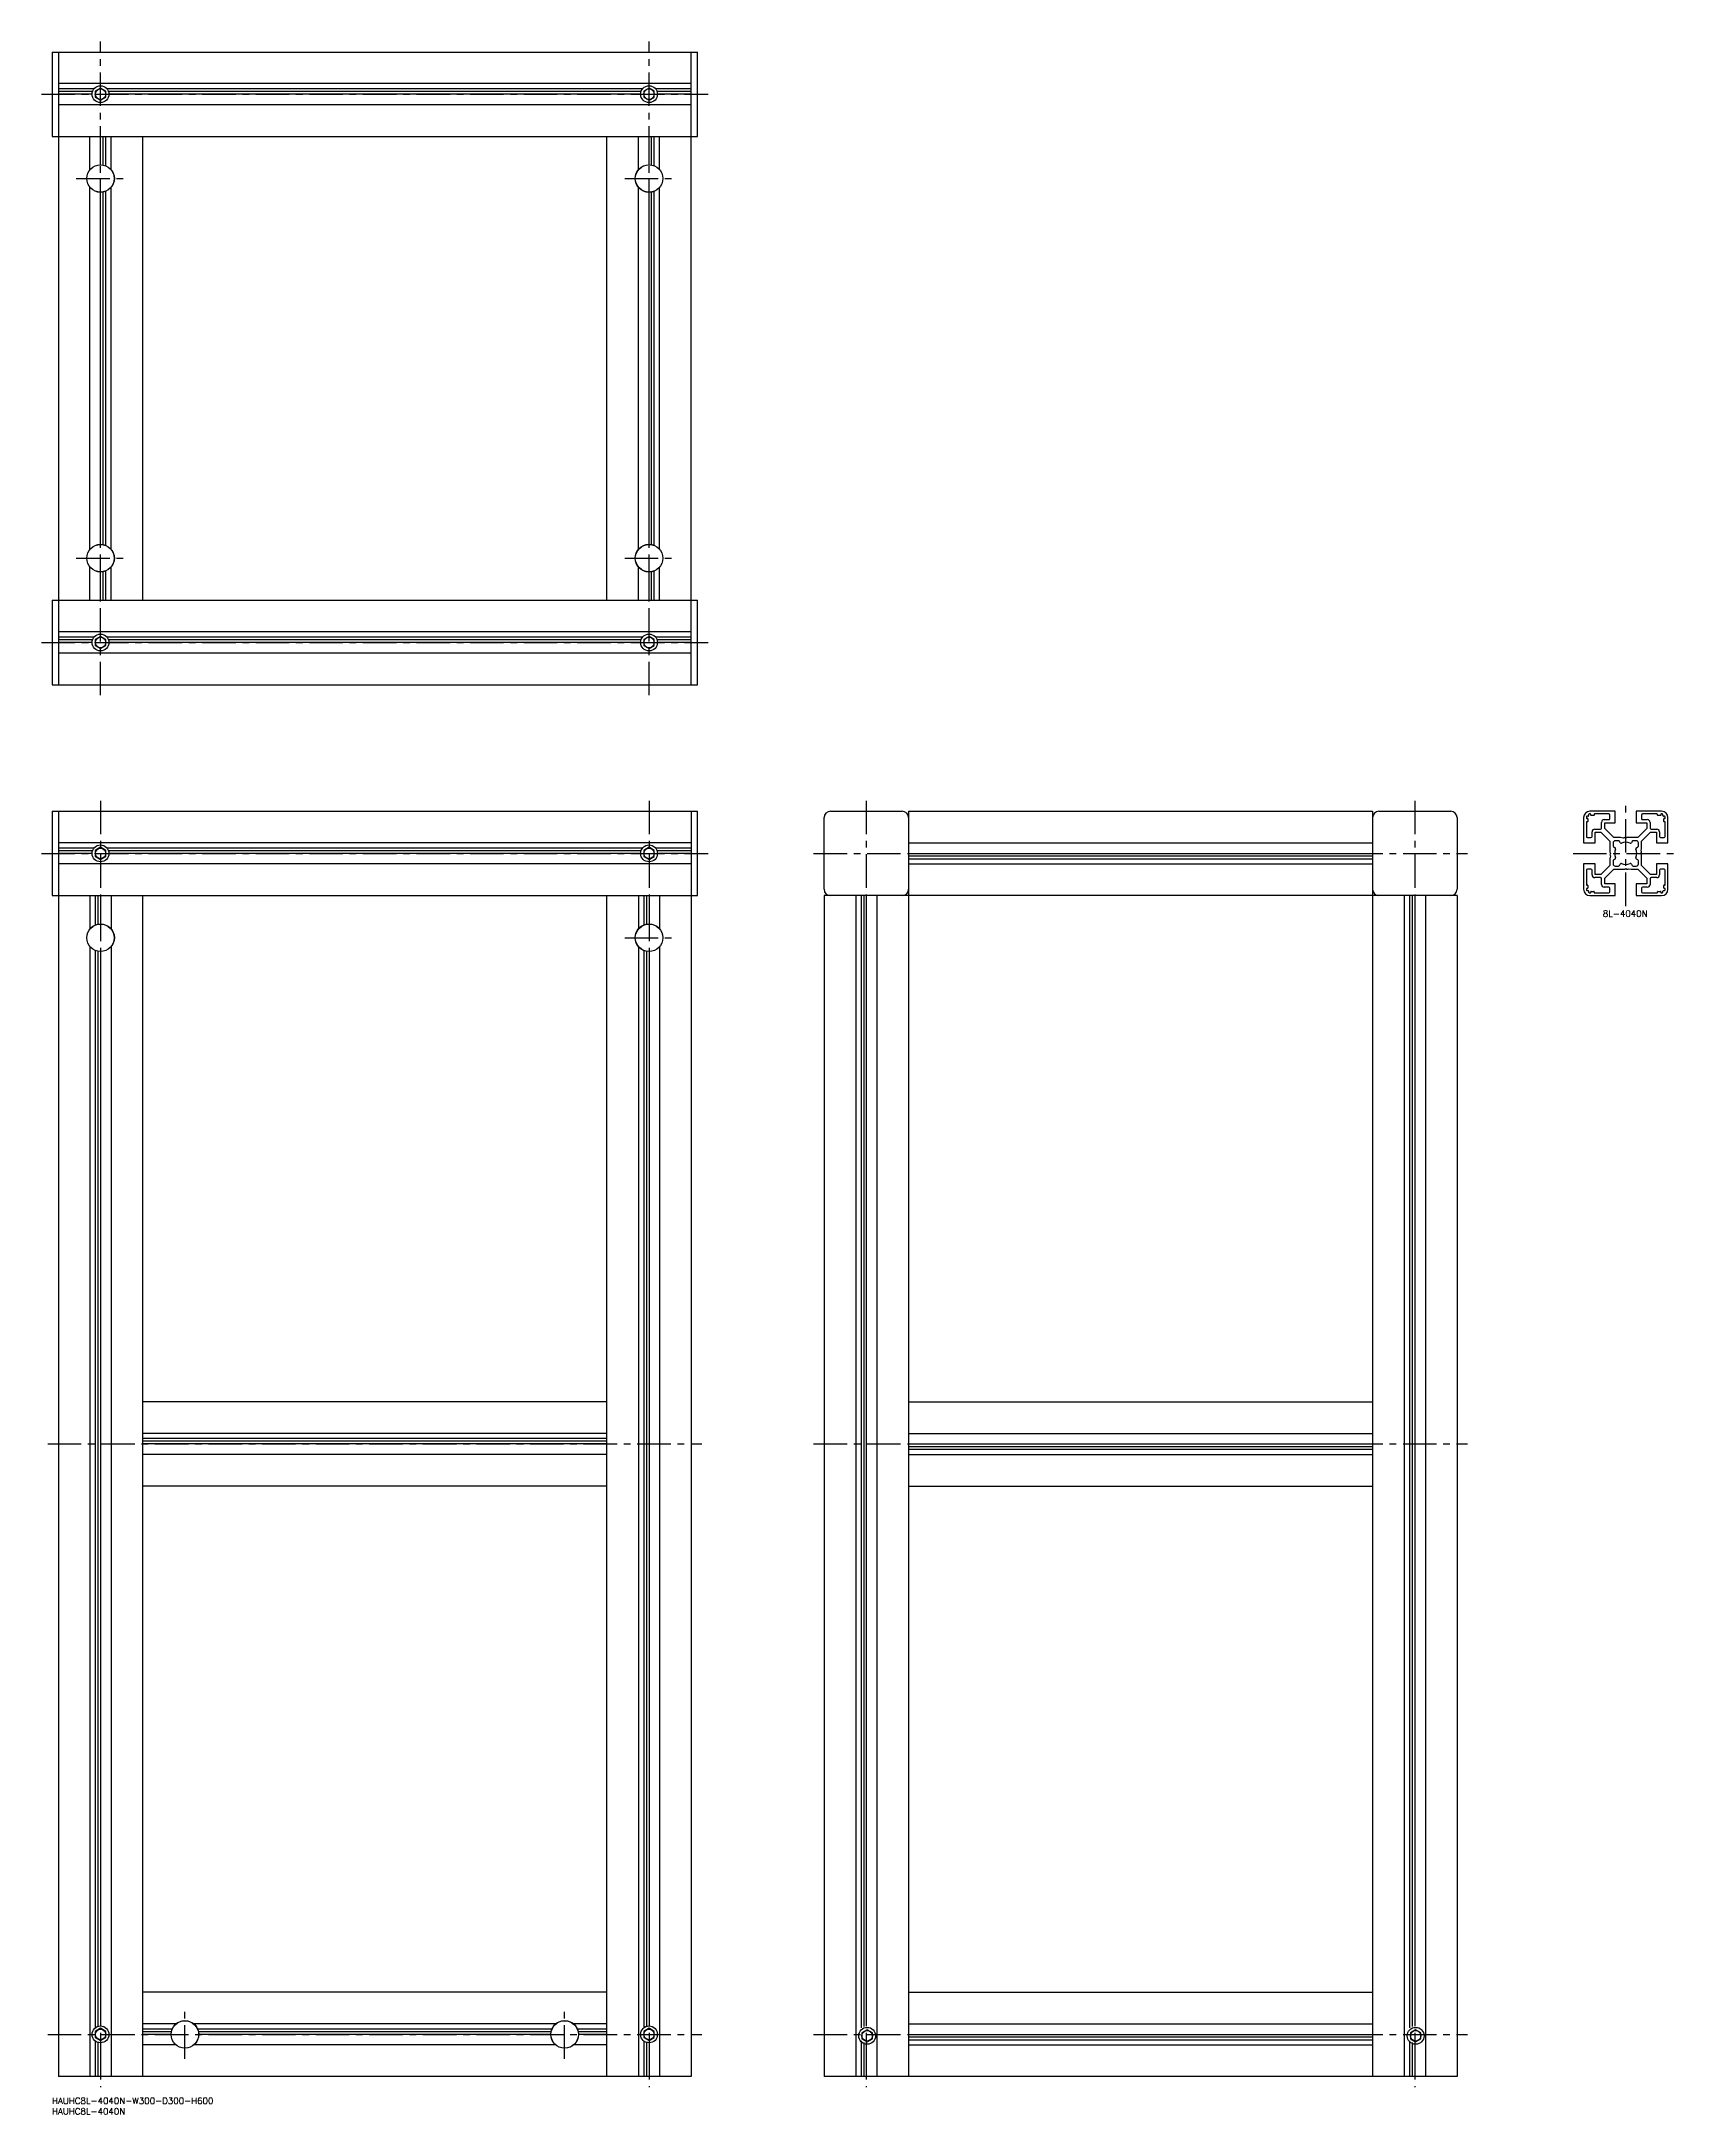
# Model space of a CAD drawing. Extents: x -5 to 771, y -8 to 975.
import ezdxf

# ---------------------------------------------------------------- set-up
doc = ezdxf.new("R2010")
doc.units = 0
doc.header["$LTSCALE"] = 0.5
doc.linetypes.add('CENTER', pattern=[50.8, 31.75, -6.35, 6.35, -6.35])
for name, color, linetype in [('MSM_CENTER', 1, 'CENTER'), ('MSM_CONTINUOUS', 7, 'CONTINUOUS'), ('MSM_NARROW', 5, 'CONTINUOUS'), ('MSM_PART_NUMBER', 7, 'CONTINUOUS')]:
    doc.layers.add(name, color=color, linetype=linetype)
doc.styles.get("Standard").update_dxf_attribs({"font": 'txt.shx', "height": 3, "bigfont": 'bigfont.shx'})

# ---------------------------------------------------------------- blocks, each defined once
blk = doc.blocks.new('*U8')
at = {"layer": 'MSM_PART_NUMBER'}
blk.add_text('HAUHC8L-4040N-W300-D300-H600', height=3, dxfattribs=at).set_placement((0, -3))
blk = doc.blocks.new('*U9')
at = {"layer": 'MSM_PART_NUMBER'}
blk.add_text('HAUHC8L-4040N', height=3, dxfattribs=at).set_placement((0, -8))
blk = doc.blocks.new('*U10')
at = {"layer": 'MSM_PART_NUMBER'}
blk.add_text('8L-4040N', height=3, dxfattribs=at).set_placement((735.12, 559.97))

msp = doc.modelspace()

# ---------------------------------------------------------------- linework, layer by layer
at = {"layer": 'MSM_CENTER'}
for p, q in [((23, 665), (23, 975)), ((283, 665), (283, 975)), ((-5, 950), (311, 950)), ((11.45, 910), (34.55, 910)), ((271.45, 910), (294.55, 910)), ((11.45, 730), (34.55, 730)), ((271.45, 730), (294.55, 730)), ((-5, 690), (311, 690)), ((23, 615), (23, 5)), ((283, 615), (283, 5)), ((386, 615), (386, 5)), ((646, 615), (646, 5)), ((746, 565), (746, 615)), ((-5, 590), (311, 590)), ((361, 590), (671, 590)), ((721, 590), (771, 590)), ((271.45, 550), (294.55, 550)), ((-2, 310), (308, 310)), ((361, 310), (671, 310)), ((63, 18.45), (63, 41.55)), ((243, 18.45), (243, 41.55)), ((-2, 30), (308, 30)), ((361, 30), (671, 30))]:
    msp.add_line(p, q, dxfattribs=at)
at = {"layer": 'MSM_CONTINUOUS'}
for p, q in [((0, 970), (306, 970)), ((0, 970), (0, 930)), ((3, 970), (3, 670)), ((303, 670), (303, 970)), ((306, 930), (306, 970)), ((303, 955), (3, 955)), ((19.88, 952.5), (3, 952.5)), ((19.19, 951.22), (3, 951.22)), ((19, 950), (3, 950)), ((303, 945), (3, 945)), ((23, 952.89), (20.5, 951.44)), ((20.5, 951.44), (20.5, 948.56)), ((20.5, 948.56), (23, 947.11)), ((25.5, 951.44), (23, 952.89)), ((23, 947.11), (25.5, 948.56)), ((25.5, 948.56), (25.5, 951.44)), ((279.88, 952.5), (26.12, 952.5)), ((279.19, 951.22), (26.81, 951.22)), ((279, 950), (27, 950)), ((283, 952.89), (280.5, 951.44)), ((280.5, 951.44), (280.5, 948.56)), ((280.5, 948.56), (283, 947.11)), ((285.5, 951.44), (283, 952.89)), ((283, 947.11), (285.5, 948.56)), ((285.5, 948.56), (285.5, 951.44)), ((303, 952.5), (286.12, 952.5)), ((303, 951.22), (286.81, 951.22)), ((303, 950), (287, 950)), ((0, 930), (306, 930)), ((18, 914.23), (18, 930)), ((23, 916.55), (23, 930)), ((24.22, 916.44), (24.22, 930)), ((25.5, 916.05), (25.5, 930)), ((28, 914.23), (28, 930)), ((43, 710), (43, 930)), ((263, 710), (263, 930)), ((278, 914.23), (278, 930)), ((283, 916.55), (283, 930)), ((284.22, 916.44), (284.22, 930)), ((285.5, 916.05), (285.5, 930)), ((288, 914.23), (288, 930)), ((19, 915.19), (19, 915.12)), ((27, 915.12), (27, 915.19)), ((279, 915.19), (279, 915.12)), ((287, 915.12), (287, 915.19)), ((18, 734.23), (18, 905.77)), ((19, 904.88), (19, 904.81)), ((27, 904.81), (27, 904.88)), ((28, 734.23), (28, 905.77)), ((278, 734.23), (278, 905.77)), ((279, 904.88), (279, 904.81)), ((287, 904.81), (287, 904.88)), ((288, 734.23), (288, 905.77)), ((23, 736.55), (23, 903.45)), ((24.22, 736.44), (24.22, 903.56)), ((25.5, 736.05), (25.5, 903.95)), ((283, 736.55), (283, 903.45)), ((284.22, 736.44), (284.22, 903.56)), ((285.5, 736.05), (285.5, 903.95)), ((19, 735.19), (19, 735.12)), ((27, 735.12), (27, 735.19)), ((279, 735.19), (279, 735.12)), ((287, 735.12), (287, 735.19)), ((18, 710), (18, 725.77)), ((19, 724.88), (19, 724.81)), ((23, 710), (23, 723.45)), ((24.22, 710), (24.22, 723.56)), ((25.5, 710), (25.5, 723.95)), ((27, 724.81), (27, 724.88)), ((28, 710), (28, 725.77)), ((278, 710), (278, 725.77)), ((279, 724.88), (279, 724.81)), ((283, 710), (283, 723.45)), ((284.22, 710), (284.22, 723.56)), ((285.5, 710), (285.5, 723.95)), ((287, 724.81), (287, 724.88)), ((288, 710), (288, 725.77)), ((0, 710), (306, 710)), ((0, 710), (0, 670)), ((306, 670), (306, 710)), ((303, 695), (3, 695)), ((19.88, 692.5), (3, 692.5)), ((19.19, 691.22), (3, 691.22)), ((19, 690), (3, 690)), ((23, 692.89), (20.5, 691.44)), ((20.5, 691.44), (20.5, 688.56)), ((20.5, 688.56), (23, 687.11)), ((25.5, 691.44), (23, 692.89)), ((23, 687.11), (25.5, 688.56)), ((25.5, 688.56), (25.5, 691.44)), ((279.88, 692.5), (26.12, 692.5)), ((279.19, 691.22), (26.81, 691.22)), ((279, 690), (27, 690)), ((283, 692.89), (280.5, 691.44)), ((280.5, 691.44), (280.5, 688.56)), ((280.5, 688.56), (283, 687.11)), ((285.5, 691.44), (283, 692.89)), ((283, 687.11), (285.5, 688.56)), ((285.5, 688.56), (285.5, 691.44)), ((303, 692.5), (286.12, 692.5)), ((303, 691.22), (286.81, 691.22)), ((303, 690), (287, 690)), ((303, 685), (3, 685)), ((0, 670), (306, 670)), ((0, 610), (306, 610)), ((0, 610), (0, 570)), ((3, 610), (3, 10)), ((303, 610), (303, 10)), ((306, 570), (306, 610)), ((369, 610), (403, 610)), ((406, 610), (406, 10)), ((406, 610), (626, 610)), ((626, 610), (626, 10)), ((629, 610), (663, 610)), ((741, 610), (729, 610)), ((741, 604.5), (741, 610)), ((763, 610), (751, 610)), ((751, 610), (751, 604.5)), ((366, 573), (366, 607)), ((666, 607), (666, 573)), ((726, 607), (726, 595)), ((727.3, 607.3), (727.3, 606.8)), ((727.3, 604.8), (727.3, 598)), ((727.5, 606.6), (727.8, 606.6)), ((727.8, 605), (727.5, 605)), ((728.1, 607.6), (727.6, 607.6)), ((728, 606.4), (728, 605.2)), ((728.4, 608.4), (728.4, 607.9)), ((729.2, 608.7), (728.7, 608.7)), ((729.4, 608.2), (729.4, 608.5)), ((730.8, 608), (729.6, 608)), ((730, 598), (730, 600.2)), ((731, 608.5), (731, 608.2)), ((738, 608.7), (731.2, 608.7)), ((731.3, 601.5), (734, 601.5)), ((731.5, 595), (731.5, 600)), ((731.5, 600), (734.23, 600)), ((734.23, 600), (738.5, 595.73)), ((734.5, 602), (734.5, 604.7)), ((735.8, 606), (738, 606)), ((736, 601.77), (736, 604.5)), ((736, 604.5), (741, 604.5)), ((740.27, 597.5), (736, 601.77)), ((738.5, 606.5), (738.5, 608.2)), ((751, 604.5), (756, 604.5)), ((756, 601.77), (751.73, 597.5)), ((753.5, 608.2), (753.5, 606.5)), ((753.5, 595.73), (757.77, 600)), ((760.8, 608.7), (754, 608.7)), ((754, 606), (756.2, 606)), ((756, 604.5), (756, 601.77)), ((757.5, 604.7), (757.5, 602)), ((757.77, 600), (760.5, 600)), ((758, 601.5), (760.7, 601.5)), ((760.5, 600), (760.5, 595)), ((761, 608.2), (761, 608.5)), ((762.4, 608), (761.2, 608)), ((762, 600.2), (762, 598)), ((762.6, 608.5), (762.6, 608.2)), ((763.3, 608.7), (762.8, 608.7)), ((763.6, 607.9), (763.6, 608.4)), ((764.4, 607.6), (763.9, 607.6)), ((764, 605.2), (764, 606.4)), ((764.2, 606.6), (764.5, 606.6)), ((764.5, 605), (764.2, 605)), ((764.7, 606.8), (764.7, 607.3)), ((764.7, 598), (764.7, 604.8)), ((766, 595), (766, 607)), ((303, 595), (3, 595)), ((19.88, 592.5), (3, 592.5)), ((19.19, 591.22), (3, 591.22)), ((19, 590), (3, 590)), ((23, 592.89), (20.5, 591.44)), ((20.5, 591.44), (20.5, 588.56)), ((25.5, 591.44), (23, 592.89)), ((25.5, 588.56), (25.5, 591.44)), ((279.88, 592.5), (26.12, 592.5)), ((279.19, 591.22), (26.81, 591.22)), ((279, 590), (27, 590)), ((283, 592.89), (280.5, 591.44)), ((280.5, 591.44), (280.5, 588.56)), ((285.5, 591.44), (283, 592.89)), ((285.5, 588.56), (285.5, 591.44)), ((303, 592.5), (286.12, 592.5)), ((303, 591.22), (286.81, 591.22)), ((303, 590), (287, 590)), ((406, 595), (626, 595)), ((406, 590), (626, 590)), ((726, 595), (731.5, 595)), ((727.8, 597.5), (729.5, 597.5)), ((738.5, 595.73), (738.5, 590.65)), ((738.57, 590.4), (738.8, 590)), ((738.8, 590), (738.57, 589.6)), ((740, 595), (740, 593.49)), ((743.5, 597.5), (740.27, 597.5)), ((740.27, 593.05), (740.94, 592.69)), ((742.51, 596), (741, 596)), ((743.31, 595.06), (742.95, 595.73)), ((744.78, 597.25), (743.5, 597.5)), ((745.1, 597.43), (744.78, 597.25)), ((746, 597.2), (745.6, 597.43)), ((746.4, 597.43), (746, 597.2)), ((751.73, 597.5), (746.65, 597.5)), ((749.05, 595.73), (748.69, 595.06)), ((751, 596), (749.49, 596)), ((751.06, 592.69), (751.73, 593.05)), ((752, 593.49), (752, 595)), ((753.2, 590), (753.43, 590.4)), ((753.43, 589.6), (753.2, 590)), ((753.25, 591.22), (753.5, 592.5)), ((753.43, 590.9), (753.25, 591.22)), ((753.5, 592.5), (753.5, 595.73)), ((760.5, 595), (766, 595)), ((762.5, 597.5), (764.2, 597.5)), ((303, 585), (3, 585)), ((20.5, 588.56), (23, 587.11)), ((23, 587.11), (25.5, 588.56)), ((280.5, 588.56), (283, 587.11)), ((283, 587.11), (285.5, 588.56)), ((406, 588.78), (626, 588.78)), ((406, 587.5), (626, 587.5)), ((406, 585), (626, 585)), ((731.5, 585), (726, 585)), ((726, 585), (726, 573)), ((727.3, 582), (727.3, 575.2)), ((729.5, 582.5), (727.8, 582.5)), ((730, 579.8), (730, 582)), ((731.5, 580), (731.5, 585)), ((734.23, 580), (731.5, 580)), ((738.5, 584.27), (734.23, 580)), ((736, 578.23), (740.27, 582.5)), ((738.75, 588.78), (738.5, 587.5)), ((738.5, 587.5), (738.5, 584.27)), ((738.57, 589.1), (738.75, 588.78)), ((740, 586.51), (740, 585)), ((740.94, 587.31), (740.27, 586.95)), ((740.27, 582.5), (745.35, 582.5)), ((741, 584), (742.51, 584)), ((742.95, 584.27), (743.31, 584.94)), ((745.6, 582.57), (746, 582.8)), ((746, 582.8), (746.4, 582.57)), ((746.9, 582.57), (747.22, 582.75)), ((747.22, 582.75), (748.5, 582.5)), ((748.5, 582.5), (751.73, 582.5)), ((748.69, 584.94), (749.05, 584.27)), ((749.49, 584), (751, 584)), ((751.73, 586.95), (751.06, 587.31)), ((751.73, 582.5), (756, 578.23)), ((752, 585), (752, 586.51)), ((753.5, 584.27), (753.5, 589.35)), ((757.77, 580), (753.5, 584.27)), ((760.5, 580), (757.77, 580)), ((766, 585), (760.5, 585)), ((760.5, 585), (760.5, 580)), ((762, 582), (762, 579.8)), ((764.2, 582.5), (762.5, 582.5)), ((764.7, 575.2), (764.7, 582)), ((766, 573), (766, 585)), ((727.3, 573.2), (727.3, 572.7)), ((727.5, 575), (727.8, 575)), ((727.8, 573.4), (727.5, 573.4)), ((727.6, 572.4), (728.1, 572.4)), ((728, 574.8), (728, 573.6)), ((728.4, 572.1), (728.4, 571.6)), ((728.7, 571.3), (729.2, 571.3)), ((729.4, 571.5), (729.4, 571.8)), ((729.6, 572), (730.8, 572)), ((731, 571.8), (731, 571.5)), ((731.2, 571.3), (738, 571.3)), ((734, 578.5), (731.3, 578.5)), ((734.5, 575.3), (734.5, 578)), ((738, 574), (735.8, 574)), ((736, 575.5), (736, 578.23)), ((741, 575.5), (736, 575.5)), ((738.5, 571.8), (738.5, 573.5)), ((741, 570), (741, 575.5)), ((756, 575.5), (751, 575.5)), ((751, 575.5), (751, 570)), ((753.5, 573.5), (753.5, 571.8)), ((756.2, 574), (754, 574)), ((754, 571.3), (760.8, 571.3)), ((756, 578.23), (756, 575.5)), ((757.5, 578), (757.5, 575.3)), ((760.7, 578.5), (758, 578.5)), ((761, 571.5), (761, 571.8)), ((761.2, 572), (762.4, 572)), ((762.6, 571.8), (762.6, 571.5)), ((762.8, 571.3), (763.3, 571.3)), ((763.6, 571.6), (763.6, 572.1)), ((763.9, 572.4), (764.4, 572.4)), ((764, 573.6), (764, 574.8)), ((764.2, 575), (764.5, 575)), ((764.5, 573.4), (764.2, 573.4)), ((764.7, 572.7), (764.7, 573.2)), ((0, 570), (306, 570)), ((18, 570), (18, 554.23)), ((20.5, 570), (20.5, 556.05)), ((21.78, 570), (21.78, 556.44)), ((23, 570), (23, 556.55)), ((28, 570), (28, 554.23)), ((43, 10), (43, 570)), ((263, 10), (263, 570)), ((278, 570), (278, 554.23)), ((280.5, 570), (280.5, 556.05)), ((281.78, 570), (281.78, 556.44)), ((283, 570), (283, 556.55)), ((288, 570), (288, 554.23)), ((666, 570), (366, 570)), ((366, 570), (366, 10)), ((381, 570), (381, 10)), ((383.5, 570), (383.5, 33.12)), ((384.78, 570), (384.78, 33.81)), ((386, 570), (386, 34)), ((391, 570), (391, 10)), ((641, 570), (641, 10)), ((643.5, 570), (643.5, 33.12)), ((644.78, 570), (644.78, 33.81)), ((646, 570), (646, 34)), ((651, 570), (651, 10)), ((666, 570), (666, 10)), ((729, 570), (741, 570)), ((751, 570), (763, 570)), ((19, 555.19), (19, 555.12)), ((27, 555.12), (27, 555.19)), ((279, 555.19), (279, 555.12)), ((287, 555.12), (287, 555.19)), ((18, 545.77), (18, 10)), ((19, 544.88), (19, 544.81)), ((20.5, 543.95), (20.5, 33.12)), ((21.78, 543.56), (21.78, 33.81)), ((23, 543.45), (23, 34)), ((27, 544.81), (27, 544.88)), ((28, 545.77), (28, 10)), ((278, 545.77), (278, 10)), ((279, 544.88), (279, 544.81)), ((280.5, 543.95), (280.5, 33.12)), ((281.78, 543.56), (281.78, 33.81)), ((283, 543.45), (283, 34)), ((287, 544.81), (287, 544.88)), ((288, 545.77), (288, 10)), ((263, 330), (43, 330)), ((406, 330), (626, 330)), ((263, 315), (43, 315)), ((406, 315), (626, 315)), ((263, 312.5), (43, 312.5)), ((263, 311.22), (43, 311.22)), ((263, 310), (43, 310)), ((263, 305), (43, 305)), ((406, 310), (626, 310)), ((406, 308.78), (626, 308.78)), ((406, 307.5), (626, 307.5)), ((406, 305), (626, 305)), ((263, 290), (43, 290)), ((406, 290), (626, 290)), ((263, 50), (43, 50)), ((406, 50), (626, 50)), ((23, 32.89), (20.5, 31.44)), ((20.5, 31.44), (20.5, 28.56)), ((25.5, 31.44), (23, 32.89)), ((25.5, 28.56), (25.5, 31.44)), ((58.77, 35), (43, 35)), ((56.95, 32.5), (43, 32.5)), ((56.56, 31.22), (43, 31.22)), ((56.45, 30), (43, 30)), ((57.88, 34), (57.81, 34)), ((238.77, 35), (67.23, 35)), ((68.19, 34), (68.12, 34)), ((236.95, 32.5), (69.05, 32.5)), ((236.56, 31.22), (69.44, 31.22)), ((236.45, 30), (69.55, 30)), ((237.88, 34), (237.81, 34)), ((263, 35), (247.23, 35)), ((248.19, 34), (248.12, 34)), ((263, 32.5), (249.05, 32.5)), ((263, 31.22), (249.44, 31.22)), ((263, 30), (249.55, 30)), ((283, 32.89), (280.5, 31.44)), ((280.5, 31.44), (280.5, 28.56)), ((285.5, 31.44), (283, 32.89)), ((285.5, 28.56), (285.5, 31.44)), ((386.39, 32.23), (383.89, 30.79)), ((383.89, 30.79), (383.89, 27.9)), ((388.89, 30.79), (386.39, 32.23)), ((388.89, 27.9), (388.89, 30.79)), ((406, 35), (626, 35)), ((406, 30), (626, 30)), ((646.39, 32.23), (643.89, 30.79)), ((643.89, 30.79), (643.89, 27.9)), ((648.89, 30.79), (646.39, 32.23)), ((648.89, 27.9), (648.89, 30.79)), ((20.5, 28.56), (23, 27.11)), ((20.5, 26.88), (20.5, 10)), ((21.78, 26.19), (21.78, 10)), ((23, 27.11), (25.5, 28.56)), ((23, 26), (23, 10)), ((58.77, 25), (43, 25)), ((57.81, 26), (57.88, 26)), ((238.77, 25), (67.23, 25)), ((68.12, 26), (68.19, 26)), ((237.81, 26), (237.88, 26)), ((263, 25), (247.23, 25)), ((248.12, 26), (248.19, 26)), ((280.5, 28.56), (283, 27.11)), ((280.5, 26.88), (280.5, 10)), ((281.78, 26.19), (281.78, 10)), ((283, 27.11), (285.5, 28.56)), ((283, 26), (283, 10)), ((383.5, 26.88), (383.5, 10)), ((383.89, 27.9), (386.39, 26.46)), ((384.78, 26.19), (384.78, 10)), ((386, 26), (386, 10)), ((386.39, 26.46), (388.89, 27.9)), ((406, 28.78), (626, 28.78)), ((406, 27.5), (626, 27.5)), ((406, 25), (626, 25)), ((643.5, 26.88), (643.5, 10)), ((643.89, 27.9), (646.39, 26.46)), ((644.78, 26.19), (644.78, 10)), ((646, 26), (646, 10)), ((646.39, 26.46), (648.89, 27.9)), ((303, 10), (3, 10)), ((666, 10), (366, 10))]:
    msp.add_line(p, q, dxfattribs=at)
for centre, radius in [((23, 950), 4), ((283, 950), 4), ((23, 950), 2.5), ((283, 950), 2.5), ((23, 910), 6.55), ((23, 910), 6.5), ((283, 910), 6.55), ((283, 910), 6.5), ((23, 730), 6.55), ((23, 730), 6.5), ((283, 730), 6.55), ((283, 730), 6.5), ((23, 690), 4), ((23, 690), 2.5), ((283, 690), 4), ((283, 690), 2.5), ((23, 590), 4), ((23, 590), 2.5), ((283, 590), 4), ((283, 590), 2.5), ((23, 550), 6.55), ((23, 550), 6.5), ((283, 550), 6.55), ((283, 550), 6.5), ((23, 30), 4), ((23, 30), 2.5), ((63, 30), 6.55), ((63, 30), 6.5), ((243, 30), 6.55), ((243, 30), 6.5), ((283, 30), 4), ((283, 30), 2.5), ((386.39, 29.35), 4), ((386.39, 29.35), 2.5), ((646.39, 29.35), 4), ((646.39, 29.35), 2.5)]:
    msp.add_circle(centre, radius, dxfattribs=at)
for centre, radius, start, end in [((369, 607), 3, 90, 180), ((403, 607), 3, 0, 90), ((629, 607), 3, 90, 180), ((663, 607), 3, 0, 90), ((729, 607), 3, 90, 180), ((763, 607), 3, 0, 90), ((727.6, 607.3), 0.3, 90, 180), ((727.5, 606.8), 0.2, 180, 270), ((727.5, 604.8), 0.2, 90, 180), ((727.8, 606.4), 0.2, 0, 90), ((727.8, 605.2), 0.2, 270, 0), ((728.1, 607.9), 0.3, 270, 0), ((728.7, 608.4), 0.3, 90, 180), ((729.2, 608.5), 0.2, 0, 90), ((729.6, 608.2), 0.2, 180, 270), ((731.3, 600.2), 1.3, 90, 180), ((730.8, 608.2), 0.2, 270, 0), ((731.2, 608.5), 0.2, 90, 180), ((734, 602), 0.5, 270, 0), ((735.8, 604.7), 1.3, 90, 180), ((738, 608.2), 0.5, 0, 90), ((738, 606.5), 0.5, 270, 0), ((754, 608.2), 0.5, 90, 180), ((754, 606.5), 0.5, 180, 270), ((756.2, 604.7), 1.3, 0, 90), ((758, 602), 0.5, 180, 270), ((760.7, 600.2), 1.3, 0, 90), ((760.8, 608.5), 0.2, 0, 90), ((761.2, 608.2), 0.2, 180, 270), ((762.4, 608.2), 0.2, 270, 0), ((762.8, 608.5), 0.2, 90, 180), ((763.3, 608.4), 0.3, 0, 90), ((763.9, 607.9), 0.3, 180, 270), ((764.2, 606.4), 0.2, 90, 180), ((764.2, 605.2), 0.2, 180, 270), ((764.4, 607.3), 0.3, 0, 90), ((764.5, 606.8), 0.2, 270, 0), ((764.5, 604.8), 0.2, 0, 90), ((727.8, 598), 0.5, 180, 270), ((729.5, 598), 0.5, 270, 0), ((739, 590.65), 0.5, 180, 210), ((741, 595), 1, 90, 180), ((740.5, 593.49), 0.5, 180, 242), ((746, 590), 5.25, 156.98854, 203.01146), ((740.71, 592.25), 0.5, 336.98854, 62), ((742.51, 595.5), 0.5, 28, 90), ((743.75, 595.29), 0.5, 208, 293.01146), ((746, 590), 5.25, 66.98854, 113.01146), ((745.35, 597), 0.5, 60, 120), ((746.65, 597), 0.5, 90, 120), ((748.25, 595.29), 0.5, 246.98854, 332), ((749.49, 595.5), 0.5, 90, 152), ((751.29, 592.25), 0.5, 118, 203.01146), ((746, 590), 5.25, 336.98854, 23.01146), ((751, 595), 1, 0, 90), ((751.5, 593.49), 0.5, 298, 0), ((753, 590.65), 0.5, 330, 30), ((762.5, 598), 0.5, 180, 270), ((764.2, 598), 0.5, 270, 0), ((727.8, 582), 0.5, 90, 180), ((729.5, 582), 0.5, 0, 90), ((739, 589.35), 0.5, 150, 210), ((740.5, 586.51), 0.5, 118, 180), ((741, 585), 1, 180, 270), ((740.71, 587.75), 0.5, 298, 23.01146), ((742.51, 584.5), 0.5, 270, 332), ((743.75, 584.71), 0.5, 66.98854, 152), ((746, 590), 5.25, 246.98854, 293.01146), ((745.35, 583), 0.5, 270, 300), ((746.65, 583), 0.5, 240, 300), ((748.25, 584.71), 0.5, 28, 113.01146), ((749.49, 584.5), 0.5, 208, 270), ((751.29, 587.75), 0.5, 156.98854, 242), ((751, 585), 1, 270, 0), ((751.5, 586.51), 0.5, 0, 62), ((753, 589.35), 0.5, 0, 30), ((762.5, 582), 0.5, 90, 180), ((764.2, 582), 0.5, 0, 90), ((369, 573), 3, 180, 270), ((403, 573), 3, 270, 0), ((629, 573), 3, 180, 270), ((663, 573), 3, 270, 0), ((729, 573), 3, 180, 270), ((727.5, 575.2), 0.2, 180, 270), ((727.5, 573.2), 0.2, 90, 180), ((727.6, 572.7), 0.3, 180, 270), ((727.8, 574.8), 0.2, 0, 90), ((727.8, 573.6), 0.2, 270, 0), ((728.1, 572.1), 0.3, 0, 90), ((728.7, 571.6), 0.3, 180, 270), ((729.2, 571.5), 0.2, 270, 0), ((729.6, 571.8), 0.2, 90, 180), ((731.3, 579.8), 1.3, 180, 270), ((730.8, 571.8), 0.2, 0, 90), ((731.2, 571.5), 0.2, 180, 270), ((734, 578), 0.5, 0, 90), ((735.8, 575.3), 1.3, 180, 270), ((738, 573.5), 0.5, 0, 90), ((738, 571.8), 0.5, 270, 0), ((754, 573.5), 0.5, 90, 180), ((754, 571.8), 0.5, 180, 270), ((756.2, 575.3), 1.3, 270, 0), ((758, 578), 0.5, 90, 180), ((760.7, 579.8), 1.3, 270, 0), ((760.8, 571.5), 0.2, 270, 0), ((761.2, 571.8), 0.2, 90, 180), ((762.4, 571.8), 0.2, 0, 90), ((762.8, 571.5), 0.2, 180, 270), ((763, 573), 3, 270, 0), ((763.3, 571.6), 0.3, 270, 0), ((763.9, 572.1), 0.3, 90, 180), ((764.2, 574.8), 0.2, 90, 180), ((764.2, 573.6), 0.2, 180, 270), ((764.4, 572.7), 0.3, 270, 0), ((764.5, 575.2), 0.2, 270, 0), ((764.5, 573.2), 0.2, 0, 90)]:
    msp.add_arc(centre, radius, start, end, dxfattribs=at)
at = {"layer": 'MSM_NARROW'}
for p, q in [((19.68, 915.59), (19.68, 915.64)), ((26.32, 915.59), (26.32, 915.64)), ((279.68, 915.59), (279.68, 915.64)), ((286.32, 915.59), (286.32, 915.64)), ((19.68, 904.41), (19.68, 904.36)), ((26.32, 904.41), (26.32, 904.36)), ((279.68, 904.41), (279.68, 904.36)), ((286.32, 904.41), (286.32, 904.36)), ((19.68, 735.59), (19.68, 735.64)), ((26.32, 735.59), (26.32, 735.64)), ((279.68, 735.59), (279.68, 735.64)), ((286.32, 735.59), (286.32, 735.64)), ((19.68, 724.41), (19.68, 724.36)), ((26.32, 724.41), (26.32, 724.36)), ((279.68, 724.41), (279.68, 724.36)), ((286.32, 724.41), (286.32, 724.36)), ((19.68, 555.59), (19.68, 555.64)), ((26.32, 555.59), (26.32, 555.64)), ((279.68, 555.59), (279.68, 555.64)), ((286.32, 555.59), (286.32, 555.64)), ((19.68, 544.41), (19.68, 544.36)), ((26.32, 544.41), (26.32, 544.36)), ((279.68, 544.41), (279.68, 544.36)), ((286.32, 544.41), (286.32, 544.36)), ((57.41, 33.32), (57.36, 33.32)), ((68.59, 33.32), (68.64, 33.32)), ((237.41, 33.32), (237.36, 33.32)), ((248.59, 33.32), (248.64, 33.32)), ((57.41, 26.68), (57.36, 26.68)), ((68.59, 26.68), (68.64, 26.68)), ((237.41, 26.68), (237.36, 26.68)), ((248.59, 26.68), (248.64, 26.68))]:
    msp.add_line(p, q, dxfattribs=at)

# ---------------------------------------------------------------- block references
at = {"layer": 'MSM_CONTINUOUS'}
for name in ['*U10', '*U8', '*U9']:
    msp.add_blockref(name, (0, 0), dxfattribs=at)

doc.saveas('drawing.dxf')
